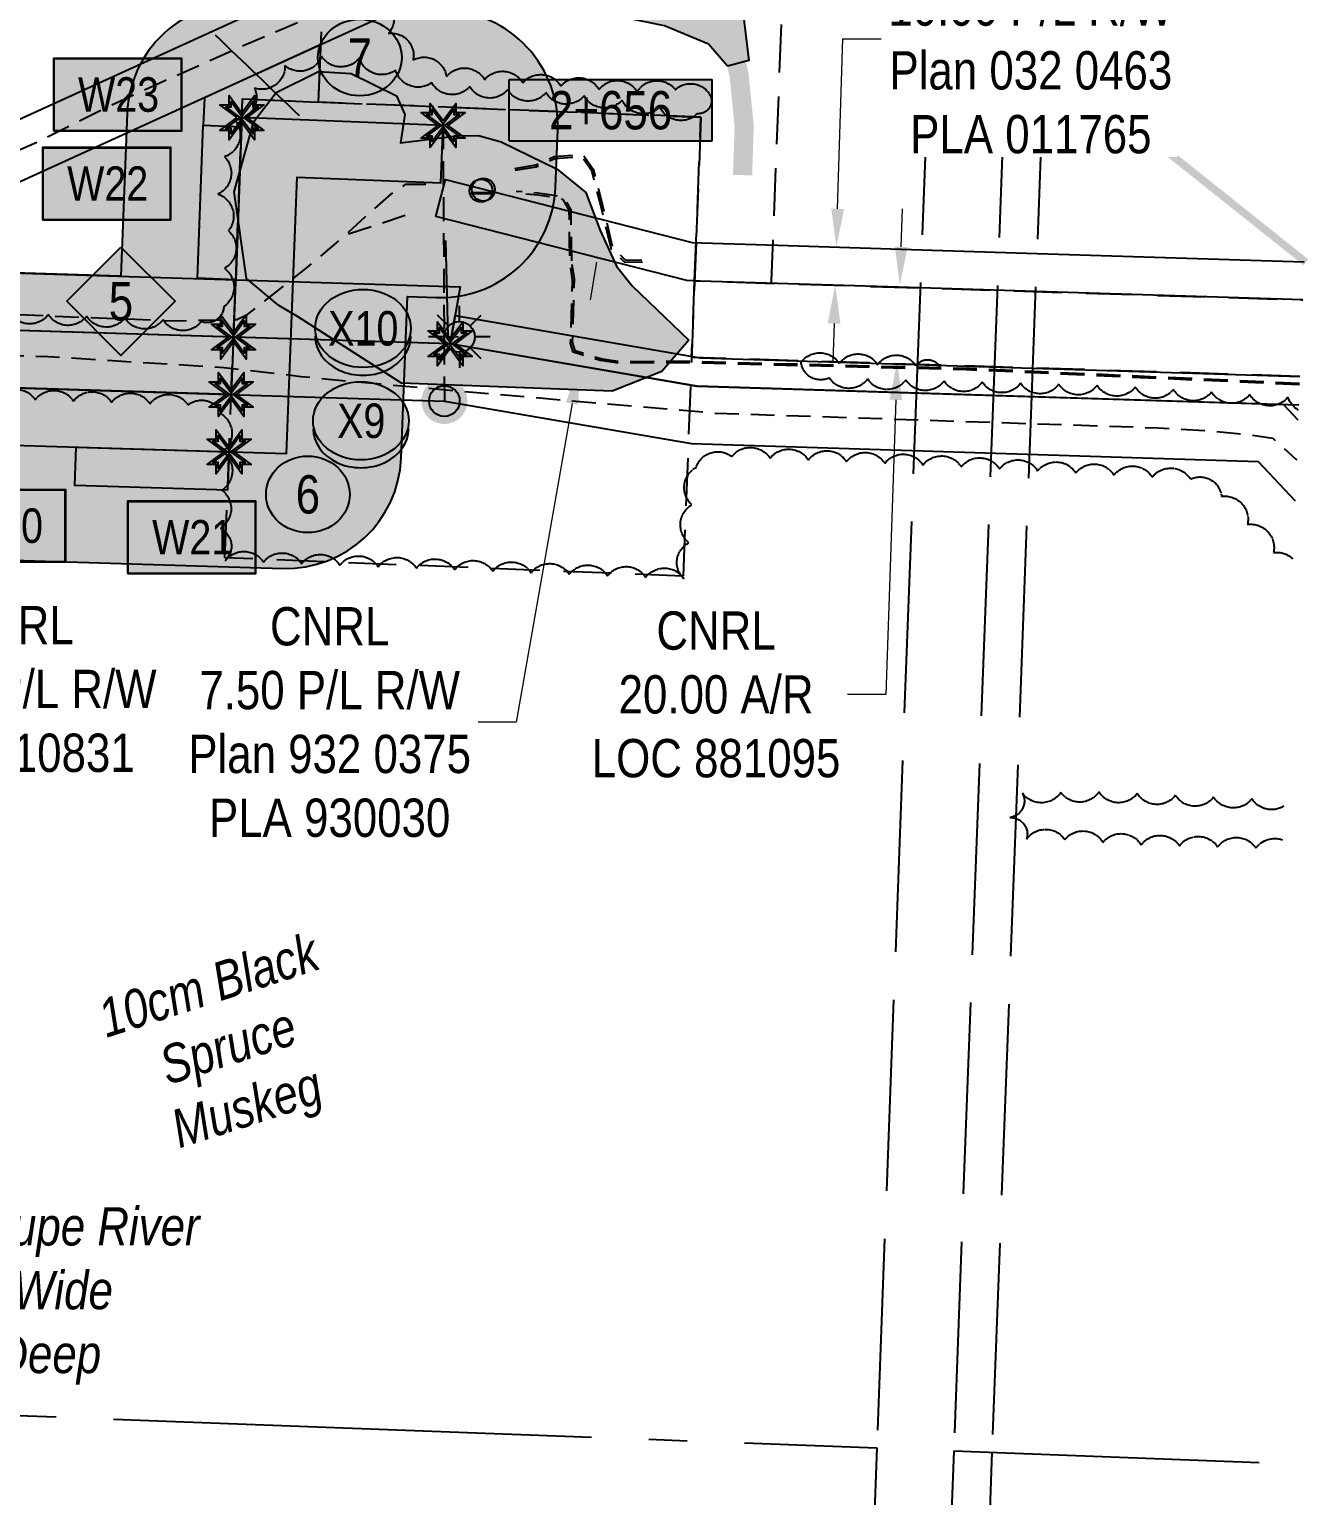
# Model space of a CAD drawing. Extents: x 334534 to 340950, y 6171582 to 6176056.
# Drawn here: x 336109.5 to 336444, y 6174280.1 to 6174663.1 of the extents above; entities that cross this region are included whole.
import ezdxf
from ezdxf.enums import TextEntityAlignment as Align

# ---------------------------------------------------------------- set-up
doc = ezdxf.new("R2010")
doc.units = 0
doc.header["$LTSCALE"] = 5
doc.header["$PDSIZE"] = 0.5
for name, pattern in [('0', [1, 1, 0]), ('DASHDOT2', [12.7, 6.35, -3.175, 0, -3.175]), ('foc-ACCESSROAD', [3.75, 2.5, -1.25]), ('foc-QUARTERLINE', [33, 25, -3, 2, -3]), ('foc-TIELINE', [1.875, 1.25, -0.625]), ('foc-UNSURVEYED', [12.5, 10, -2.5]), ('UG_PIPE', [1.875, 1.25, -0.625])]:
    doc.linetypes.add(name, pattern=pattern)
doc.layers.get('Defpoints').update_dxf_attribs({"color": 9})
for name, color, linetype in [('AS-PIPE-AG', 44, 'Continuous'), ('AS-PIPE-UG', 44, 'UG_PIPE'), ('AS-ROADS', 254, 'Continuous'), ('AS-SYMBOL', 7, 'Continuous'), ('AS-WILDLIFE', 131, 'DASHDOT2'), ('C-AR', 13, 'foc-ACCESSROAD'), ('C-RW', 13, 'Continuous'), ('C-WS', 13, 'foc-ACCESSROAD'), ('C-WS-S', 13, 'Continuous'), ('L-BD', 7, 'Continuous'), ('L-MON', 1, 'Continuous'), ('L-SECQ', 8, 'foc-QUARTERLINE'), ('L-TIE', 7, 'foc-TIELINE'), ('L-USEC', 7, 'foc-UNSURVEYED'), ('P-BORE', 7, 'Continuous'), ('P-BUFFER-H 30m', 51, 'Continuous'), ('P-CROSSINGS', 250, 'Continuous'), ('P-ELEVATION', 7, 'Continuous'), ('P-PROPOSED', 10, 'Continuous'), ('P-PROPOSED-H', 21, 'Continuous'), ('P-TEMP-BLOCKS', 250, 'Continuous'), ('P-TEMP-BLUE', 146, 'Continuous'), ('T-BUSH', 110, '0'), ('T-BUSH-T', 110, 'Continuous'), ('T-WATER-T', 170, 'Continuous')]:
    doc.layers.add(name, color=color, linetype=linetype)
for name, color, linetype, lineweight in [('C-AR-T', 13, 'Continuous', 9), ('C-RW-T', 13, 'Continuous', 9), ('C-WS-T', 13, 'Continuous', 9)]:
    doc.layers.add(name, color=color, linetype=linetype, lineweight=lineweight)
doc.layers.add('P-TEMP-BLUE-H', color=7, linetype='Continuous', true_color=0x99e6ff)
doc.styles.add('80', font='ARIALN.TTF', dxfattribs={"height": 10})
doc.styles.add('80CG', font='ARIALN.TTF', dxfattribs={"height": 10})
doc.styles.add('80L', font='ARIALN.TTF', dxfattribs={"height": 10})
doc.styles.add('Crossing', font='ARIALN.TTF', dxfattribs={"height": 10})
doc.styles.add('Legend', font='ARIALN.TTF')
doc.dimstyles.new('Compass 5 000', dxfattribs={"dimscale": 5, "dimtxt": 9, "dimasz": 2, "dimexe": 0.2, "dimexo": 0.0625, "dimgap": 0.5, "dimtad": 0, "dimtih": 1, "dimtoh": 1, "dimzin": 0, "dimdsep": 46, "dimtxsty": '80CG', "dimcen": 0.1, "dimse1": 1, "dimse2": 1, "dimclrd": 256, "dimclrt": 256, "dimaunit": 1, "dimadec": 4, "dimazin": 0, "dimtfac": 0.06, "dimtofl": 0, "dimtmove": 0, "dimatfit": 1, "dimfxl": 0.2, "dimtolj": 1, "dimtzin": 0, "dimlwd": -1, "dimarcsym": 0})

# ---------------------------------------------------------------- blocks, each defined once
blk = doc.blocks.new('GAS')
h = blk.add_hatch(color=255)
h.dxf.hatch_style = 1
edge = h.paths.add_edge_path()
edge.add_arc((0, 0), 0.9, 0, 360)
for p, q in [((0, 0.808), (0, 1.616)), ((-0.571, 0.571), (-1.142, 1.142)), ((0.571, 0.571), (1.142, 1.142)), ((-0.808, 0), (-1.616, 0)), ((1.616, 0), (0.808, 0)), ((-0.571, -0.571), (-1.142, -1.142)), ((1.142, -1.142), (0.571, -0.571)), ((0, -0.808), (0, -1.616))]:
    blk.add_line(p, q)
blk.add_circle((0, 0), 0.8)
blk = doc.blocks.new('*D62')
at = {"layer": 'C-AR-T', "transparency": 16777216}
for p, q in [((336337.28, 6174606.27), (336337.62, 6174616.27)), ((336335.9, 6174566.31), (336333.25, 6174489.32)), ((336333.25, 6174489.32), (336323.25, 6174489.32))]:
    blk.add_line(p, q, dxfattribs=at)
for points in [[(336335.61, 6174606.33), (336338.94, 6174606.22), (336336.93, 6174596.28)], [(336334.23, 6174566.36), (336337.56, 6174566.25), (336336.24, 6174576.3)]]:
    blk.add_solid(points, dxfattribs=at)
at = {"layer": 'Defpoints', "color": 0, "transparency": 16777216}
for p in [(336319.63, 6174596.88), (336318.94, 6174576.9), (336336.24, 6174576.3)]:
    blk.add_point(p, dxfattribs=at)
at = {"layer": 'C-AR-T', "transparency": 16777216, "insert": (336288.91, 6174489.32), "char_height": 10, "attachment_point": 5, "style": '80CG'}
blk.add_mtext('\\A1;CNRL\\P20.00 A/R\\PLOC 881095', dxfattribs=at)
blk = doc.blocks.new('*D77')
at = {"layer": 'C-RW-T', "transparency": 16777216}
for p, q in [((336256.06, 6174592.44), (336257.78, 6174602.29)), ((336251.31, 6174565.35), (336236.71, 6174482.1)), ((336236.71, 6174482.1), (336226.71, 6174482.1))]:
    blk.add_line(p, q, dxfattribs=at)
for points in [[(336254.41, 6174592.72), (336257.7, 6174592.15), (336254.33, 6174582.59)], [(336249.67, 6174565.64), (336252.95, 6174565.06), (336253.03, 6174575.2)]]:
    blk.add_solid(points, dxfattribs=at)
at = {"layer": 'Defpoints', "color": 0, "transparency": 16777216}
for p in [(336265.63, 6174580.61), (336253.03, 6174575.2), (336264.33, 6174573.22)]:
    blk.add_point(p, dxfattribs=at)
at = {"layer": 'C-RW-T', "transparency": 16777216, "insert": (336187.94, 6174482.1), "char_height": 10, "attachment_point": 5, "style": '80CG'}
blk.add_mtext('\\A1;CNRL\\P7.50 P/L R/W\\PPlan 932 0375\\PPLA 930030', dxfattribs=at)
blk = doc.blocks.new('*D86')
at = {"layer": 'C-RW-T', "transparency": 16777216}
for p, q in [((335997.6, 6174571.27), (335991.71, 6174579.35)), ((336018.28, 6174542.94), (336056.38, 6174490.73)), ((336056.38, 6174490.73), (336066.38, 6174490.73))]:
    blk.add_line(p, q, dxfattribs=at)
for points in [[(335998.95, 6174572.26), (335996.26, 6174570.29), (336003.5, 6174563.2)], [(336019.63, 6174543.92), (336016.93, 6174541.96), (336012.38, 6174551.02)]]:
    blk.add_solid(points, dxfattribs=at)
at = {"layer": 'Defpoints', "color": 0, "transparency": 16777216}
for p in [(336012.38, 6174551.02), (335965.45, 6174535.43), (335974.34, 6174523.25)]:
    blk.add_point(p, dxfattribs=at)
at = {"layer": 'C-RW-T', "transparency": 16777216, "insert": (336105.47, 6174490.73), "char_height": 10, "attachment_point": 5, "style": '80CG'}
blk.add_mtext('\\A1;CNRL\\P15.00 P/L R/W\\PPLA 210831', dxfattribs=at)
blk = doc.blocks.new('fdia')
at = {"color": 255, "const_width": 1}
blk.add_lwpolyline([(-0.5, 0, 1), (0.5, 0, 1)], format="xyb", close=True, dxfattribs=at)
blk = doc.blocks.new('Fdiaa')
blk.add_blockref('fdia', (0, 0))
blk = doc.blocks.new('fdib')
at = {"color": 1, "const_width": 1.6}
blk.add_lwpolyline([(-0.4, 0, 1), (0.4, 0, 1)], format="xyb", close=True, dxfattribs=at)
at = {"color": 1}
blk.add_circle((0, 0), 0.8, dxfattribs=at)
blk = doc.blocks.new('Fdibb')
blk.add_blockref('fdib', (0, 0))
blk = doc.blocks.new('fdicc')
for name in ['Fdibb', 'Fdiaa']:
    blk.add_blockref(name, (0, 0))
blk = doc.blocks.new('FDI')
blk.add_blockref('fdicc', (0, 0))
blk = doc.blocks.new('*D95')
at = {"layer": 'C-RW-T', "transparency": 16777216}
for p, q in [((336320.68, 6174616.24), (336322.07, 6174660.67)), ((336322.07, 6174660.67), (336332.07, 6174660.67)), ((336319.74, 6174586.25), (336319.42, 6174576.26))]:
    blk.add_line(p, q, dxfattribs=at)
for points in [[(336319.01, 6174616.29), (336322.34, 6174616.18), (336320.36, 6174606.24)], [(336318.07, 6174586.31), (336321.4, 6174586.2), (336320.05, 6174596.25)]]:
    blk.add_solid(points, dxfattribs=at)
at = {"layer": 'Defpoints', "color": 0, "transparency": 16777216}
for p in [(336320.36, 6174606.24), (336324.98, 6174606.1), (336324.66, 6174596.1)]:
    blk.add_point(p, dxfattribs=at)
at = {"layer": 'C-RW-T', "transparency": 16777216, "insert": (336371.16, 6174660.67), "char_height": 10, "attachment_point": 5, "style": '80CG', "bg_fill": 3, "box_fill_scale": 1.1, "bg_fill_color": 256, "bg_fill_true_color": 13158600, "bg_fill_transparency": 0}
blk.add_mtext('\\A1;CNRL\\P10.00 P/L R/W\\PPlan 032 0463\\PPLA 011765', dxfattribs=at)
blk = doc.blocks.new('TEMP')
h = blk.add_hatch(color=255)
h.dxf.hatch_style = 1
h.paths.add_polyline_path([(-1.152, -0.666), (-0.666, -0.666), (-0.666, -1.152), (0, -0.251), (0.666, -1.152), (0.666, -0.666), (1.152, -0.666), (0.251, 0), (1.152, 0.666), (0.666, 0.666), (0.666, 1.152), (0, 0.251), (-0.666, 1.152), (-0.666, 0.666), (-1.152, 0.666), (-0.251, 0)])
h.paths.add_polyline_path([(0.566, 0.849), (0.566, 0.566), (0.849, 0.566), (0.083, 0), (0.849, -0.566), (0.566, -0.566), (0.566, -0.849), (0, -0.083), (-0.566, -0.849), (-0.566, -0.566), (-0.849, -0.566), (-0.083, 0), (-0.849, 0.566), (-0.566, 0.566), (-0.566, 0.849), (0, 0.083)], flags=16)
h = blk.add_hatch(color=1)
h.dxf.hatch_style = 1
h.paths.add_polyline_path([(-0.069, -0.01), (-0.083, 0), (-0.849, -0.566), (-0.566, -0.566), (-0.566, -0.849), (0.069, 0.01), (0.083, 0), (0.849, 0.566), (0.566, 0.566), (0.566, 0.849)])
at = {"color": 1}
for p, q in [((-0.083, 0), (0.083, 0)), ((0, 0.083), (0, -0.083))]:
    blk.add_line(p, q, dxfattribs=at)
at = {"color": 255, "flags": 128}
blk.add_lwpolyline([(-0.251, 0), (-1.152, 0.666), (-0.666, 0.666), (-0.666, 1.152), (0, 0.251), (0.666, 1.152), (0.666, 0.666), (1.152, 0.666), (0.251, 0), (1.152, -0.666), (0.666, -0.666), (0.666, -1.152), (0, -0.251), (-0.666, -1.152), (-0.666, -0.666), (-1.152, -0.666)], close=True, dxfattribs=at)
at = {"color": 1, "flags": 128}
blk.add_lwpolyline([(-0.083, 0), (-0.849, 0.566), (-0.566, 0.566), (-0.566, 0.849), (0, 0.083), (0.566, 0.849), (0.566, 0.566), (0.849, 0.566), (0.083, 0), (0.849, -0.566), (0.566, -0.566), (0.566, -0.849), (0, -0.083), (-0.566, -0.849), (-0.566, -0.566), (-0.849, -0.566)], close=True, dxfattribs=at)
blk = doc.blocks.new('RISER')
h = blk.add_hatch(color=255)
h.dxf.hatch_style = 1
edge = h.paths.add_edge_path()
edge.add_arc((0, 0), 0.7, 0, 360)
blk.add_hatch(color=48).paths.add_polyline_path([(0.581, -0.15), (-0.581, -0.15, 0.774597)])
at = {"color": 48}
blk.add_line((-0.581, -0.15), (0.581, -0.15), dxfattribs=at)
blk.add_circle((0, 0), 0.6, dxfattribs=at)
blk = doc.blocks.new('Temp_Area5')
at = {"true_color": 0x99e6ff}
h = blk.add_hatch(color=141, dxfattribs=at)
h.dxf.hatch_style = 1
h.paths.add_polyline_path([(-16.83, -9.44), (16.33, -9.44), (16.33, 9.05), (-16.83, 9.05)])
at = {"color": 250}
for points in [[(-17.03, -9.64), (16.53, -9.64), (16.53, 9.25), (-17.03, 9.25)], [(-16.93, -9.54), (16.43, -9.54), (16.43, 9.15), (-16.93, 9.15)]]:
    blk.add_lwpolyline(points, close=True, dxfattribs=at)
at = {"color": 250, "style": '80L'}
blk.add_attdef('TEMPORARY', text='', height=9, dxfattribs=at).set_placement((0, -0.15), align=Align.MIDDLE_CENTER)
blk = doc.blocks.new('xing2')
h = blk.add_hatch(color=50)
h.dxf.hatch_style = 1
edge = h.paths.add_edge_path()
edge.add_ellipse((0, 0), major_axis=(-12.5, 0), ratio=0.816297, start_angle=0, end_angle=360)
h = blk.add_hatch(color=250)
h.dxf.hatch_style = 1
edge = h.paths.add_edge_path()
edge.add_ellipse((0, -2.05), major_axis=(-12.5, 0), ratio=0.816297, start_angle=0, end_angle=180)
edge.add_line((12.5, -2.05), (12.5, 0))
edge.add_ellipse((0, 0), major_axis=(-12.5, 0), ratio=0.816297, start_angle=0, end_angle=180, ccw=False)
edge.add_line((-12.5, 0), (-12.5, -2.05))
at = {"color": 250}
blk.add_ellipse((0, 0), major_axis=(-12.5, 0), ratio=0.816297, dxfattribs=at)
blk.add_ellipse((0, -2.05), major_axis=(-12.5, 0), ratio=0.816297, start_param=0, end_param=3.141593, dxfattribs=at)
at = {"color": 250, "style": 'Crossing'}
blk.add_attdef('CROSSING', text='', height=9, dxfattribs=at).set_placement((0.09, 0.02), align=Align.MIDDLE_CENTER)
at = {"color": 250, "style": 'Crossing', "flags": 1}
for tag, p in [('OWNER', (0.09, -12.49)), ('DESCRIPTION', (0.09, -25.77)), ('LOCATION', (0.09, -39.3)), ('DWG_REF', (0.09, -52.84))]:
    blk.add_attdef(tag, text='', height=9, dxfattribs=at).set_placement(p, align=Align.MIDDLE_CENTER)
blk = doc.blocks.new('30M BUFFER DISP')
h = blk.add_hatch(color=70)
h.dxf.hatch_style = 1
h.paths.add_polyline_path([(0, 14.14), (14.14, 0), (0, -14.14), (-14.14, 0)])
blk.add_lwpolyline([(0, 14.14), (14.14, 0), (0, -14.14), (-14.14, 0)], close=True)
at = {"color": 235, "style": '80L'}
blk.add_attdef('DISURBANCE', text='', height=10, dxfattribs=at).set_placement((0, 0), align=Align.MIDDLE_CENTER)
blk = doc.blocks.new('*U138')
h = blk.add_hatch(color=111)
h.dxf.hatch_style = 1
h.paths.add_polyline_path([(-26.5, 8), (26.5, 8), (26.5, -8), (-26.5, -8)])
for p, q in [((-26.5, -8), (-26.5, 8)), ((-26.5, 8), (26.5, 8)), ((26.5, -8), (26.5, 8)), ((-26.5, -8), (26.5, -8))]:
    blk.add_line(p, q)
at = {"layer": 'P-ELEVATION', "color": 7, "flags": 128}
blk.add_lwpolyline([(0, 0, 10, 0, 0), (-44.08, -11.47, 0, 0, 0)], format="xyseb", dxfattribs=at)
at = {"layer": 'P-ELEVATION', "style": 'Legend'}
blk.add_attdef('STATION', text='', height=10, dxfattribs=at).set_placement((0, 0), align=Align.MIDDLE_CENTER)
blk = doc.blocks.new('*U145')
at = {"layer": 'P-ELEVATION'}
h = blk.add_hatch(color=111, dxfattribs=at)
h.dxf.hatch_style = 1
edge = h.paths.add_edge_path()
edge.add_ellipse((0, 0), major_axis=(-10.94, 0), ratio=0.913794, start_angle=0, end_angle=360)
at = {"layer": 'P-ELEVATION', "color": 7, "flags": 128}
blk.add_lwpolyline([(0, 0, 5, 0, 0), (-14.12, 20.7, 0, 0, 0)], format="xyseb", dxfattribs=at)
at = {"layer": 'P-ELEVATION', "color": 7}
blk.add_ellipse((0, 0), major_axis=(-10.94, 0), ratio=0.913794, dxfattribs=at)
at = {"layer": 'P-ELEVATION', "style": '80'}
blk.add_attdef('BEND', text='', height=10, dxfattribs=at).set_placement((0, 0), align=Align.MIDDLE_CENTER)
blk = doc.blocks.new('*U146')
at = {"layer": 'P-ELEVATION'}
h = blk.add_hatch(color=111, dxfattribs=at)
h.dxf.hatch_style = 1
edge = h.paths.add_edge_path()
edge.add_ellipse((0, 0), major_axis=(-10.94, 0), ratio=0.913794, start_angle=0, end_angle=360)
at = {"layer": 'P-ELEVATION', "color": 7, "flags": 128}
blk.add_lwpolyline([(0, 0, 5, 0, 0), (-22.73, -23.07, 0, 0, 0)], format="xyseb", dxfattribs=at)
at = {"layer": 'P-ELEVATION', "color": 7}
blk.add_ellipse((0, 0), major_axis=(-10.94, 0), ratio=0.913794, dxfattribs=at)
at = {"layer": 'P-ELEVATION', "style": '80'}
blk.add_attdef('BEND', text='', height=10, dxfattribs=at).set_placement((0, 0), align=Align.MIDDLE_CENTER)

msp = doc.modelspace()

# ---------------------------------------------------------------- hatches: boundary and pattern name
at = {"layer": 'AS-ROADS'}
h = msp.add_hatch(color=256, dxfattribs=at)
h.dxf.hatch_style = 1
h.paths.add_polyline_path([(336291.896, 6174653.517), (336286.903, 6174659.23), (336275.444, 6174664.04), (336257.483, 6174667.653), (336243.91, 6174669.995), (336237.475, 6174675.819), (336235.363, 6174681.661), (336235.23, 6174685.227), (336236.53, 6174693.495), (336241.549, 6174699.998), (336248.067, 6174702.751), (336267.49, 6174704.2), (336281.617, 6174697.954), (336289.149, 6174688.116), (336295.411, 6174672.252), (336297.46, 6174654.99)])
h = msp.add_hatch(color=256, dxfattribs=at)
h.dxf.hatch_style = 1
h.paths.add_polyline_path([(336281.778, 6174581.9), (336274.761, 6174573.699), (336261.739, 6174568.598), (336206.708, 6174570.722), (336179.548, 6174588.065), (336174.696, 6174590.957), (336166.243, 6174598.02), (336162.997, 6174620.65), (336168.133, 6174639.001), (336173.959, 6174646.657), (336185.011, 6174652.096), (336193.518, 6174651.556), (336205.425, 6174645.742), (336207.546, 6174640.891), (336206.492, 6174633.48), (336221.295, 6174635.283), (336226.818, 6174635.377), (336232.715, 6174633.716), (336247.366, 6174626.564), (336254.881, 6174620.526), (336258.58, 6174610.548), (336262.861, 6174601.269), (336267.012, 6174596.111)])
at = {"layer": 'P-BUFFER-H 30m'}
h = msp.add_hatch(color=256, dxfattribs=at)
h.dxf.hatch_style = 1
edge = h.paths.add_edge_path()
edge.add_line((335503.76, 6172685.668), (335398.932, 6173229.6))
edge.add_line((335398.932, 6173229.6), (335382.863, 6173425.873))
edge.add_line((335382.863, 6173425.873), (335379.758, 6173523.983))
edge.add_line((335379.758, 6173523.983), (335389.794, 6173776.371))
edge.add_line((335389.794, 6173776.371), (335590.619, 6174187.503))
edge.add_line((335590.619, 6174187.503), (336054.493, 6174526.052))
edge.add_line((336054.493, 6174526.052), (336175.712, 6174522.304))
edge.add_arc((336176.639, 6174552.284), 29.994, 268.22908, 357.79457)
edge.add_line((336206.611, 6174551.129), (336208.237, 6174593.363))
edge.add_line((336208.237, 6174593.363), (336215.834, 6174593.07))
edge.add_arc((336216.988, 6174623.043), 29.994, 267.79457, 357.79457)
edge.add_line((336246.96, 6174621.888), (336247.537, 6174636.874))
edge.add_arc((336217.565, 6174638.029), 29.994, 357.79457, 447.79457)
edge.add_line((336218.719, 6174668.001), (336166.165, 6174670.025))
edge.add_arc((336165.011, 6174640.053), 29.994, 87.79457, 177.79457)
edge.add_line((336135.038, 6174641.207), (336133.399, 6174598.634))
edge.add_line((336133.399, 6174598.634), (336041.372, 6174601.479))
edge.add_arc((336040.445, 6174571.499), 29.994, 88.22908, 126.12304)
edge.add_line((336022.763, 6174595.727), (335537.405, 6174241.499))
edge.add_arc((335555.087, 6174217.271), 29.994, 126.12304, 153.96595)
edge.add_line((335528.136, 6174230.435), (335318.263, 6173800.78))
edge.add_arc((335345.214, 6173787.615), 29.994, 153.96595, 177.72289)
edge.add_line((335315.243, 6173788.807), (335304.768, 6173525.358))
edge.add_arc((335334.738, 6173524.166), 29.994, 177.72289, 181.81276)
edge.add_line((335304.759, 6173523.217), (335307.95, 6173422.375))
edge.add_arc((335337.93, 6173423.324), 29.994, 181.81276, 184.68046)
edge.add_line((335308.035, 6173420.877), (335324.396, 6173221.041))
edge.add_arc((335354.291, 6173223.489), 29.994, 184.68046, 190.90837)
edge.add_line((335324.838, 6173217.813), (335421.614, 6172715.657))
edge.add_line((335421.614, 6172715.657), (335296.6, 6172691.564))
edge.add_arc((335302.276, 6172662.111), 29.994, 100.90837, 177.74169)
edge.add_line((335272.305, 6172663.293), (335269.286, 6172586.739))
edge.add_arc((335299.257, 6172585.557), 29.994, 177.74169, 268.29599)
edge.add_line((335298.365, 6172555.576), (335313.356, 6172555.13))
edge.add_arc((335314.248, 6172585.111), 29.994, 268.29599, 357.74274)
edge.add_line((335344.219, 6172583.93), (335345.826, 6172624.685))
edge.add_line((335345.826, 6172624.685), (335479.983, 6172650.54))
edge.add_arc((335474.307, 6172679.992), 29.994, 280.90837, 370.90837)
at = {"layer": 'P-PROPOSED-H'}
h = msp.add_hatch(color=256, dxfattribs=at)
h.dxf.hatch_style = 1
h.paths.add_polyline_path([(335474.307, 6172679.992), (335369.171, 6173225.526), (335352.908, 6173424.174), (335349.745, 6173524.105), (335360.074, 6173783.867), (335566.931, 6174207.348), (336045.128, 6174556.35), (336176.639, 6174552.284), (336179.42, 6174624.489), (336216.988, 6174623.043), (336217.565, 6174638.029), (336165.011, 6174640.053), (336162.225, 6174567.734), (336040.445, 6174571.499), (335555.087, 6174217.271), (335345.214, 6173787.615), (335334.738, 6173524.166), (335337.93, 6173423.324), (335354.291, 6173223.489), (335456.743, 6172691.88), (335302.276, 6172662.111), (335299.257, 6172585.557), (335314.248, 6172585.111), (335316.791, 6172649.636)])
at = {"layer": 'P-TEMP-BLUE-H'}
h = msp.add_hatch(color=256, dxfattribs=at)
h.dxf.hatch_style = 1
h.paths.add_polyline_path([(336164.919, 6174637.669), (336165.199, 6174644.942), (336185.055, 6174644.075), (336185.644, 6174659.136), (336155.205, 6174645.257), (336154.928, 6174638.054)])
h = msp.add_hatch(color=256, dxfattribs=at)
h.dxf.hatch_style = 1
h.paths.add_polyline_path([(336164.919, 6174637.669), (336163.38, 6174597.707), (336153.389, 6174598.091), (336154.928, 6174638.054)])
h = msp.add_hatch(color=256, dxfattribs=at)
h.dxf.hatch_style = 1
h.paths.add_polyline_path([(336161.264, 6174542.756), (336121.366, 6174543.99), (336121.675, 6174553.983), (336161.648, 6174552.747)])

# ---------------------------------------------------------------- linework, layer by layer
at = {"layer": 'AS-PIPE-AG', "flags": 128}
msp.add_lwpolyline([(336221.618, 6174582.736), (336218.925, 6174582.774), (336218.292, 6174607.921)], dxfattribs=at)
at = {"layer": 'AS-PIPE-UG', "flags": 128}
for points in [[(336026.08, 6174609.47), (336044.052, 6174609.048), (336054.668, 6174608.737), (336061.195, 6174610.632), (336069.478, 6174614.62), (336091, 6174624.452), (336112.942, 6174634.383), (336129.92, 6174642.887), (336144.715, 6174649.671), (336163.769, 6174658.186), (336180.455, 6174665.282), (336197.566, 6174672.229), (336218.61, 6174681.957), (336221.702, 6174683.285), (336226.712, 6174684.111), (336233.211, 6174683.916), (336241.874, 6174683.173)], [(336236.298, 6174626.806), (336241.771, 6174627.72), (336246.636, 6174629.862), (336254.083, 6174630.425), (336256.776, 6174626.565), (336258.961, 6174618.265), (336261.922, 6174605.972), (336265.128, 6174602.911), (336272.591, 6174602.763)], [(336236.38, 6174626.313), (336241.915, 6174627.237), (336246.759, 6174629.37), (336253.836, 6174629.905), (336256.315, 6174626.352), (336258.476, 6174618.143), (336261.47, 6174605.712), (336264.924, 6174602.415), (336272.581, 6174602.263)], [(336213.072, 6174622.622), (336207.677, 6174622.544), (336203.986, 6174620.138), (336198.627, 6174615.409), (336191.993, 6174609.332)], [(336441.359, 6174570.237), (336354.387, 6174574.154), (336278.728, 6174576.039), (336263.502, 6174575.887), (336258.608, 6174576.584), (336251.581, 6174578.754), (336250.896, 6174581.071), (336251.421, 6174597.621), (336250.681, 6174602.638), (336250.613, 6174608.215), (336250.553, 6174615.86), (336248.935, 6174618.672), (336246.476, 6174619.232), (336242.311, 6174619.784), (336236.613, 6174620.269)], [(336251.181, 6174602.644), (336251.113, 6174608.22), (336251.052, 6174615.995), (336249.259, 6174619.111), (336246.565, 6174619.725), (336242.365, 6174620.281), (336236.655, 6174620.767)], [(336207.68, 6174614.446), (336191.993, 6174609.332), (336182.005, 6174600.877), (336174.058, 6174594.635), (336166.002, 6174588.355), (336163.719, 6174587.261), (336154.479, 6174587.025), (336146.157, 6174586.923), (336056.237, 6174590.563), (335987.094, 6174593.824)], [(336441.373, 6174570.604), (336354.887, 6174574.5), (336279.228, 6174576.385), (336264.002, 6174576.233), (336259.108, 6174576.93), (336252.081, 6174579.1), (336251.396, 6174581.417), (336251.921, 6174597.967), (336251.181, 6174602.644)], [(335276.162, 6172577.61), (335286.81, 6172577.977), (335301.375, 6172578.659), (335308.816, 6172578.964), (335314.305, 6172576.421), (335321.378, 6172572.861), (335326.713, 6172570.08), (335336.705, 6172564.288), (335342.749, 6172563.62), (335351.769, 6172563.593), (335374.014, 6172563.209), (335401.743, 6172562.742), (335420.659, 6172562.318), (335429.356, 6172562.372), (335435.43, 6172562.362), (335443.817, 6172562.661), (335457.529, 6172564.893), (335457.499, 6172564.884), (335468.432, 6172564.898), (335470.989, 6172565.043), (335472.083, 6172565.594), (335473.497, 6172566.751), (335474.012, 6172568.554), (335473.585, 6172571.179), (335472.383, 6172576.29), (335461.914, 6172626.904), (335448.029, 6172700.551), (335434.782, 6172768.103), (335415.833, 6172867.481), (335411.886, 6172888.654), (335410.27, 6172897.156), (335405.33, 6172920.233), (335374.019, 6173083.45), (335368.768, 6173110.756), (335357.746, 6173171.667), (335349.117, 6173215.63), (335347.705, 6173225.33), (335345.717, 6173245.441), (335343.155, 6173272.248), (335337.689, 6173336.919), (335330.511, 6173427.036), (335327.849, 6173466.546), (335326.92, 6173476.933), (335326.14, 6173488.15), (335325.694, 6173503.338), (335327.334, 6173528.102), (335330.798, 6173603.033), (335335.907, 6173720.961), (335337.19, 6173753.459), (335337.555, 6173765.077), (335337.787, 6173772.405), (335337.974, 6173782.351), (335339.405, 6173790.682), (335343.156, 6173798.352), (335348.674, 6173810.526), (335379.734, 6173875.415), (335408.805, 6173933.612), (335444.587, 6174005.088), (335480.026, 6174079.128), (335530.36, 6174182.054), (335548.95, 6174217.508), (335569.013, 6174238.596), (335589.004, 6174253.76), (335609.145, 6174269.346), (335651.864, 6174299.187), (335675.303, 6174315.015), (335688.32, 6174324.168), (335701.381, 6174333.844), (335739.552, 6174361.811), (335790.987, 6174399.501), (335889.729, 6174470.709), (335936.618, 6174504.968), (336000.128, 6174552), (336026.311, 6174571.389), (336038.667, 6174579.714), (336042.139, 6174579.88), (336049.149, 6174579.537), (336114.375, 6174577.641), (336160.323, 6174574.799), (336180.427, 6174572.47), (336193.114, 6174571.224), (336206.927, 6174569.992), (336223.012, 6174568.526), (336288.653, 6174562.883), (336363.774, 6174560.374), (336404.367, 6174559.025), (336417.072, 6174558.325), (336426.74, 6174557.399), (336434.391, 6174556.306), (336440.425, 6174550.824), (336440.624, 6174550.633)]]:
    msp.add_lwpolyline(points, dxfattribs=at)
at = {"layer": 'AS-ROADS', "flags": 128}
for points in [[(336291.896, 6174653.517), (336286.903, 6174659.23), (336275.444, 6174664.04), (336257.483, 6174667.653), (336243.91, 6174669.995), (336237.475, 6174675.819), (336235.363, 6174681.661), (336235.23, 6174685.227), (336236.53, 6174693.495), (336241.549, 6174699.998), (336248.067, 6174702.751), (336267.49, 6174704.2), (336281.617, 6174697.954), (336289.149, 6174688.116), (336295.411, 6174672.252), (336297.46, 6174654.99)], [(336281.778, 6174581.9), (336274.761, 6174573.699), (336261.739, 6174568.598), (336206.708, 6174570.722), (336179.548, 6174588.065), (336174.696, 6174590.957), (336166.243, 6174598.02), (336162.997, 6174620.65), (336168.133, 6174639.001), (336173.959, 6174646.657), (336185.011, 6174652.096), (336193.518, 6174651.556), (336205.425, 6174645.742), (336207.546, 6174640.891), (336206.492, 6174633.48), (336221.295, 6174635.283), (336226.818, 6174635.377), (336232.715, 6174633.716), (336247.366, 6174626.564), (336254.881, 6174620.526), (336258.58, 6174610.548), (336262.861, 6174601.269), (336267.012, 6174596.111)]]:
    msp.add_lwpolyline(points, close=True, dxfattribs=at)
at = {"layer": 'AS-ROADS', "const_width": 4.999, "flags": 128}
msp.add_lwpolyline([(336293.925, 6174655.244), (336294.888, 6174651.453), (336296.259, 6174637.927), (336295.838, 6174625.035)], dxfattribs=at)
at = {"layer": 'AS-WILDLIFE', "const_width": 2, "flags": 128}
msp.add_lwpolyline([(335476.923, 6175230.144), (335484.744, 6175226.927), (335526.898, 6175208.754), (335568.74, 6175189.875), (335610.259, 6175170.295), (335651.443, 6175150.019), (335692.28, 6175129.053), (335732.759, 6175107.404), (335772.868, 6175085.077), (335802.313, 6175076.5), (335878.699, 6175021.794), (336253.313, 6174753.5), (336443.02, 6174602.279)], dxfattribs=at)
at = {"layer": 'C-AR', "flags": 128}
msp.add_lwpolyline([(336441.443, 6174572.455), (336282.517, 6174577.424), (336283.299, 6174597.406), (336442.192, 6174592.437)], dxfattribs=at)
at = {"layer": 'C-RW'}
for points in [[(335303.04, 6173481.899), (335315.494, 6173795.111), (335584.411, 6174345.638), (335578.719, 6174362.318), (335578.466, 6174363.059), (335570.683, 6174385.872), (335632.358, 6174512.134), (335810.215, 6174584.1), (335981.992, 6174618.329), (336055.033, 6174616.062), (336244.779, 6174702.584), (336251.001, 6174688.938), (336058.069, 6174600.963), (335983.241, 6174603.286), (335813.123, 6174569.388), (335643.487, 6174500.748), (335586.877, 6174384.856), (335594.92, 6174361.279), (335600.603, 6174344.618), (335330.354, 6173791.363), (335318.061, 6173482.214)], [(336442.191, 6174592.415), (336372.483, 6174594.603), (336342.337, 6174595.549), (336284.721, 6174597.357), (336281.248, 6174597.466), (336215.693, 6174614.227), (336218.169, 6174623.908), (336282.671, 6174607.425), (336285.106, 6174607.348), (336305.086, 6174606.72), (336342.706, 6174605.539), (336372.852, 6174604.593), (336442.566, 6174602.404)]]:
    msp.add_lwpolyline(points, dxfattribs=at)
at = {"layer": 'C-RW', "flags": 128}
for points in [[(335296.03, 6173481.752), (335309.348, 6173816.698), (335643.487, 6174500.748), (335813.122, 6174569.387), (335984.614, 6174603.292), (336222.011, 6174595.875), (336219.446, 6174580.986), (335985.637, 6174588.207), (335816.031, 6174554.675), (335654.616, 6174489.362), (335315.494, 6173795.111), (335303.04, 6173481.899)], [(336441.014, 6174561.036), (336437.276, 6174565.017), (336283.989, 6174569.841), (336219.421, 6174580.97), (336035.763, 6174586.648), (335543.243, 6174227.193), (335330.354, 6173791.363), (335318.061, 6173482.214), (335339.41, 6173221.452), (335463.891, 6172575.538), (335424.067, 6172567.863), (335343.682, 6172570.255), (335343.061, 6172555.27), (335425.278, 6172552.823), (335481.456, 6172563.65), (335354.291, 6173223.489), (335333.083, 6173482.529), (335345.214, 6173787.615), (335555.087, 6174217.271), (336040.445, 6174571.499), (336217.909, 6174566.012), (336282.473, 6174554.884), (336430.597, 6174550.222), (336440.224, 6174539.971)], [(336441.014, 6174561.036), (336437.276, 6174565.017), (336283.989, 6174569.841), (336219.421, 6174580.97), (336035.763, 6174586.648), (335543.243, 6174227.193), (335330.354, 6173791.363), (335318.061, 6173482.214), (335339.41, 6173221.452), (335463.891, 6172575.538), (335424.067, 6172567.863), (335343.68, 6172570.216), (335343.06, 6172555.234), (335425.281, 6172552.824), (335481.456, 6172563.65), (335354.291, 6173223.489), (335333.083, 6173482.529), (335345.214, 6173787.615), (335555.087, 6174217.271), (336040.445, 6174571.499), (336217.909, 6174566.012), (336282.473, 6174554.884), (336430.597, 6174550.222), (336440.224, 6174539.971)], [(336441.16, 6174564.93), (336283.991, 6174569.866), (336219.446, 6174580.986), (336220.719, 6174588.376), (336284.749, 6174577.344), (336441.441, 6174572.423)]]:
    msp.add_lwpolyline(points, dxfattribs=at)
at = {"layer": 'C-WS'}
for points in [[(336303.278, 6174596.764), (336283.292, 6174597.403), (336284.961, 6174640.166), (336185.055, 6174644.075), (336185.287, 6174649.994), (336185.943, 6174666.773), (336188.964, 6174743.98), (336308.851, 6174739.289), (336303.299, 6174597.403)], [(336283.683, 6174607.327), (336280.294, 6174520.279), (336160.582, 6174525.053), (336165.199, 6174644.942), (336284.961, 6174640.166)]]:
    msp.add_lwpolyline(points, close=True, dxfattribs=at)
at = {"layer": 'L-SECQ'}
for p, q in [((335966.563, 6174306.317), (336330.894, 6174292.537)), ((336350.993, 6174291.776), (336430.805, 6174288.758))]:
    msp.add_line(p, q, dxfattribs=at)
at = {"layer": 'L-TIE', "flags": 128}
msp.add_lwpolyline([(336217.565, 6174638.029), (336217.909, 6174566.012)], dxfattribs=at)
at = {"layer": 'L-USEC'}
for p, q in [((336361.046, 6175096.629), (336330.894, 6174292.537)), ((336381.145, 6175095.868), (336350.993, 6174291.783)), ((336391.136, 6175095.5), (336360.984, 6174291.408)), ((336330.894, 6174292.537), (336300.743, 6173488.445)), ((336350.993, 6174291.776), (336320.842, 6173487.685)), ((336360.984, 6174291.408), (336330.833, 6173487.317))]:
    msp.add_line(p, q, dxfattribs=at)
at = {"layer": 'P-BUFFER-H 30m', "flags": 128}
msp.add_lwpolyline([(335379.758, 6173523.983), (335389.794, 6173776.371), (335590.619, 6174187.503), (336054.493, 6174526.052), (336175.712, 6174522.304, 0.4119941), (336206.611, 6174551.129), (336208.237, 6174593.363), (336215.834, 6174593.07, 0.4142136), (336246.96, 6174621.888), (336247.537, 6174636.874, 0.4142136), (336218.719, 6174668.001), (336166.165, 6174670.025, 0.4142136), (336135.038, 6174641.207), (336133.399, 6174598.634), (336041.372, 6174601.479, 0.166867), (336022.763, 6174595.727), (335537.405, 6174241.499, 0.1220888), (335528.136, 6174230.435), (335318.263, 6173800.78, 0.1040321), (335315.243, 6173788.807), (335304.768, 6173525.358, 0.0178473)], format="xyb", dxfattribs=at)
at = {"layer": 'P-PROPOSED', "flags": 128}
msp.add_lwpolyline([(335474.307, 6172679.992), (335369.171, 6173225.526), (335352.908, 6173424.174), (335349.745, 6173524.105), (335360.074, 6173783.867), (335566.931, 6174207.348), (336045.128, 6174556.35), (336176.639, 6174552.284), (336179.42, 6174624.489), (336216.988, 6174623.043), (336217.565, 6174638.029), (336165.011, 6174640.053), (336162.225, 6174567.734), (336040.445, 6174571.499), (335555.087, 6174217.271), (335345.214, 6173787.615), (335334.738, 6173524.166), (335337.93, 6173423.324), (335354.291, 6173223.489), (335456.743, 6172691.88), (335302.276, 6172662.111), (335299.257, 6172585.557), (335314.248, 6172585.111), (335316.791, 6172649.636)], close=True, dxfattribs=at)
at = {"layer": 'P-TEMP-BLUE', "flags": 128}
msp.add_lwpolyline([(336164.919, 6174637.669), (336165.199, 6174644.942), (336185.055, 6174644.075), (336185.644, 6174659.136), (336155.205, 6174645.257), (336154.928, 6174638.054), (336164.919, 6174637.669)], dxfattribs=at)
for points in [[(336164.919, 6174637.669), (336163.38, 6174597.707), (336153.389, 6174598.091), (336154.928, 6174638.054)], [(336161.264, 6174542.756), (336121.366, 6174543.99), (336121.675, 6174553.983), (336161.648, 6174552.747)]]:
    msp.add_lwpolyline(points, close=True, dxfattribs=at)
at = {"layer": 'T-BUSH', "flags": 128}
for points in [[(336246.902, 6174726.434, -0.5205671), (336236.907, 6174726.186, -0.5205671), (336226.912, 6174725.939, -0.5205671), (336217.721, 6174722.534, -0.5205671), (336209.351, 6174717.363, -0.5205671), (336203.562, 6174709.211, -0.5205671), (336199.199, 6174700.247, -0.5205671), (336195.732, 6174691.063, -0.5205671), (336198.264, 6174681.391, -0.5205671), (336200.796, 6174671.718, -0.5205671), (336203.328, 6174662.046, -0.5205671), (336209.733, 6174655.095, -0.5205671), (336218.469, 6174650.819, -0.5205671), (336228.431, 6174649.967, -0.5205671), (336238.393, 6174649.115, -0.5205671), (336248.355, 6174648.263, -0.5205671), (336258.316, 6174647.411, -0.5205671), (336268.283, 6174646.844, -0.5205671), (336278.269, 6174647.346, -0.5205671), (336287.592, 6174645.383, -0.5205671), (336284.022, 6174641.086, -0.5205671), (336274.18, 6174642.847, -0.5205671), (336264.338, 6174644.607, -0.5205671), (336254.422, 6174645.791, -0.5205671), (336244.456, 6174646.589, -0.5205671), (336234.49, 6174647.386, -0.5205671), (336224.523, 6174648.183, -0.5205671), (336214.602, 6174649.196, -0.5205671), (336205.148, 6174652.448, -0.5205671), (336195.693, 6174655.701, -0.5205671), (336185.813, 6174656.063, -0.5205671), (336176.258, 6174653.646, -0.5205671), (336168.316, 6174647.758, -0.5205671), (336163.226, 6174639.414, -0.5205671), (336160.489, 6174629.832, -0.5205671), (336158.753, 6174620.093, -0.5205671), (336161.471, 6174610.471, -0.5205671), (336160.451, 6174600.706, -0.5205671), (336160.272, 6174590.709, -0.5205671), (336154.389, 6174586.791, -0.5205671), (336144.401, 6174587.247, -0.5205671), (336134.414, 6174587.703, -0.5205671), (336124.426, 6174588.16, -0.5205671), (336114.438, 6174588.616, -0.5205671), (336104.446, 6174588.921, -0.5205671), (336094.449, 6174589.014, -0.5205671), (336084.451, 6174589.107, -0.5205671), (336074.453, 6174589.2, -0.5205671), (336064.455, 6174589.293, -0.5205671), (336054.458, 6174589.375, -0.5205671), (336044.46, 6174589.453, -0.5205671), (336034.462, 6174589.53, -0.5205671), (336024.464, 6174589.608, -0.5205671), (336015.172, 6174587.451, -0.5205671), (336007.033, 6174581.644, -0.5205671), (335998.894, 6174575.837, -0.5205671), (335995.655, 6174568.78, -0.5205671), (336000.015, 6174559.783, -0.5205671), (336004.375, 6174550.785, -0.5205671), (336008.735, 6174541.788, -0.5205671), (336014.549, 6174538.161, -0.5205671), (336022.854, 6174543.728, -0.5205671), (336031.159, 6174549.295, -0.5205671), (336039.464, 6174554.862, -0.5205671), (336048.478, 6174558.328, -0.5205671), (336058.458, 6174558.931, -0.5205671), (336068.437, 6174559.534, -0.5205671), (336071.089, 6174566.903, -0.5205671), (336081.022, 6174567.39, -0.5205671), (336091.014, 6174567.042, -0.5205671), (336101.006, 6174566.695, -0.5205671), (336110.998, 6174566.348, -0.5205671), (336120.991, 6174566, -0.5205671), (336130.983, 6174565.653, -0.5205671), (336140.975, 6174565.305, -0.5205671), (336150.967, 6174564.958, -0.5205671), (336159.639, 6174562.636, -0.5205671), (336160.04, 6174552.759, -0.5205671), (336159.784, 6174542.765, -0.5205671), (336159.39, 6174532.775, -0.5205671), (336160.644, 6174524.307, -0.5205671), (336170.634, 6174523.911, -0.5205671), (336180.625, 6174523.515, -0.5205671), (336190.615, 6174523.12, -0.5205671), (336200.605, 6174522.724, -0.5205671), (336210.595, 6174522.328, -0.5205671), (336220.586, 6174521.933, -0.5205671), (336230.576, 6174521.537, -0.5205671), (336240.566, 6174521.141, -0.5205671), (336250.557, 6174520.746, -0.5205671), (336260.547, 6174520.35, -0.5205671), (336270.537, 6174519.954, -0.5205671), (336280.528, 6174519.559, -0.5205671), (336281.799, 6174528.979, -0.5205671), (336282.585, 6174538.947, -0.5205671), (336283.714, 6174548.677, -0.5205671), (336293.044, 6174551.5, -0.5205671), (336303.033, 6174551.06, -0.5205671), (336313.021, 6174550.62, -0.5205671), (336323.01, 6174550.18, -0.5205671), (336332.998, 6174549.74, -0.5205671), (336342.987, 6174549.3, -0.5205671), (336352.974, 6174548.831, -0.5205671), (336362.957, 6174548.293, -0.5205671), (336372.941, 6174547.755, -0.5205671), (336382.925, 6174547.218, -0.5205671), (336392.908, 6174546.68, -0.5205671), (336402.892, 6174546.142, -0.5205671), (336412.876, 6174545.604, -0.5205671), (336421.001, 6174541.11, -0.5205671), (336427.789, 6174533.769, -0.5205671), (336434.576, 6174526.429, -0.2306346), (336439.654, 6174524.757, -0.2306346)], [(336441.113, 6174563.653, -0.195688), (336438.349, 6174567.035, -0.5205671), (336428.373, 6174567.702, -0.5205671), (336418.397, 6174568.369, -0.5205671), (336408.421, 6174569.036, -0.5205671), (336398.445, 6174569.703, -0.5205671), (336388.458, 6174570.118, -0.5205671), (336378.463, 6174570.396, -0.5205671), (336368.469, 6174570.674, -0.5205671), (336358.475, 6174570.953, -0.5205671), (336348.481, 6174571.231, -0.5205671), (336338.486, 6174571.509, -0.5205671), (336328.492, 6174571.787, -0.5205671), (336318.498, 6174572.066, -0.5205671), (336311.128, 6174576.159, -0.5205671), (336321.122, 6174575.86, -0.5205671), (336331.115, 6174575.562, -0.5205671), (336341.109, 6174575.263, -0.5205671), (336347.351, 6174575.077)], [(336437.232, 6174460.168, -0.4081462), (336428.916, 6174462.114, -0.5205671), (336418.928, 6174462.564, -0.5205671), (336408.94, 6174463.013, -0.5205671), (336398.952, 6174463.462, -0.5205671), (336388.964, 6174463.911, -0.5205671), (336378.968, 6174463.767, -0.5205671), (336368.972, 6174463.58, -0.5205671), (336365.63, 6174457.184, -0.5205671), (336370.065, 6174451.594, -0.5205671), (336380.04, 6174451.447, -0.5205671), (336390.012, 6174450.724, -0.5205671), (336399.987, 6174450.063, -0.5205671), (336409.982, 6174449.792, -0.5205671), (336419.976, 6174449.522, -0.5205671), (336429.971, 6174449.252, -0.329117), (336436.902, 6174451.374, -0.329117)]]:
    msp.add_lwpolyline(points, format="xyb", dxfattribs=at)

# ---------------------------------------------------------------- block references
at = {"xscale": 0.99981338, "yscale": 0.99981338, "zscale": 0.99981338}
for name, p, values in [('*U146', (336195.816, 6174655.745), {'BEND': '7'}), ('*U145', (336182.251, 6174541.631), {'BEND': '6'})]:
    msp.add_blockref(name, p, dxfattribs=at).add_auto_attribs(values)
at = {"layer": 'AS-SYMBOL', "xscale": 4.9990669, "yscale": 4.9990669, "zscale": 4.9990669}
for p in [(336227.496, 6174620.969), (336228.108, 6174621.253)]:
    msp.add_blockref('RISER', p, dxfattribs=at)
at = {"layer": 'C-WS-S', "color": 5, "xscale": 4.999021550000062, "yscale": 4.999021550000062, "zscale": 4.999021550000062}
msp.add_blockref('GAS', (336221.834, 6174582.77), dxfattribs=at)
at = {"layer": 'L-BD', "xscale": 0.99981338, "yscale": 0.99981338, "zscale": 0.99981338}
msp.add_blockref('*U138', (336261.352, 6174641.999), dxfattribs=at).add_auto_attribs({'STATION': '2+656'})
at = {"layer": 'L-MON'}
for name, p, xscale, yscale, zscale in [('TEMP', (336165.011, 6174640.053), 4.9990669, 4.9990669, 4.9990669), ('TEMP', (336217.565, 6174638.029), 4.9990669, 4.9990669, 4.9990669), ('TEMP', (336162.803, 6174582.736), 4.9990669, 4.9990669, 4.9990669), ('TEMP', (336219.446, 6174580.986), 4.9990669, 4.9990669, 4.9990669), ('TEMP', (336162.225, 6174567.734), 4.9990669, 4.9990669, 4.9990669), ('FDI', (336217.909, 6174566.012), 5, 5, 5), ('TEMP', (336161.648, 6174552.747), 4.9990669, 4.9990669, 4.9990669)]:
    msp.add_blockref(name, p, dxfattribs=dict(at, xscale=xscale, yscale=yscale, zscale=zscale))
at = {"layer": 'P-BORE'}
msp.add_blockref('30M BUFFER DISP', (336133.4, 6174592.071), dxfattribs=at).add_auto_attribs({'DISURBANCE': '5'})
at = {"layer": 'P-CROSSINGS', "xscale": 0.9998043099999991, "yscale": 0.9998043099999991, "zscale": 0.9998043099999991}
for p, values in [((336196.643, 6174584.988), {'CROSSING': 'X10'}), ((336196.097, 6174560.848), {'CROSSING': 'X9'})]:
    msp.add_blockref('xing2', p, dxfattribs=at).add_auto_attribs(values)
at = {"layer": 'P-TEMP-BLOCKS', "xscale": 0.99981338, "yscale": 0.99981338, "zscale": 0.99981338}
for p, values in [((336132.781, 6174646.244), {'TEMPORARY': 'W23'}), ((336129.939, 6174622.972), {'TEMPORARY': 'W22'}), ((336102.44, 6174533.61), {'TEMPORARY': 'W20'}), ((336152.144, 6174530.579), {'TEMPORARY': 'W21'})]:
    msp.add_blockref('Temp_Area5', p, dxfattribs=at).add_auto_attribs(values)

# ---------------------------------------------------------------- texts
at = {"layer": 'T-BUSH-T', "insert": (336121.86, 6174407.647), "char_height": 9.9981, "attachment_point": 1, "rotation": 17.83821, "style": '80L'}
msp.add_mtext_dynamic_manual_height_columns('\\pi4.91128;{\\fArial Narrow|b0|i1|c0|p34;10cm Black \\P\\pi16.37227;Spruce\\P\\pi14.20352;\\C48;Muskeg}', width=67.93567, gutter_width=45, heights=[0], dxfattribs=at)
at = {"layer": 'T-WATER-T', "insert": (336054.576, 6174355.413), "char_height": 10, "attachment_point": 1, "style": '80L'}
msp.add_mtext_dynamic_manual_height_columns('\\pi0.05978;{\\fArial Narrow|b0|i1|c0|p34;Pouce Coupe River\\P\\pi25.14845;15.0 Wide\\P\\pi27.16073;2.0 Deep}', width=99.89445, gutter_width=50, heights=[0], dxfattribs=at)

# ---------------------------------------------------------------- dimensions: what is measured, and where the dimension line sits
at = {"layer": 'C-AR-T'}
dim = msp.add_linear_dim(base=(336336.243, 6174576.3), p1=(336319.633, 6174596.875), p2=(336318.944, 6174576.896), angle=268.02675, text='CNRL\\P20.00 A/R\\PLOC 881095', dimstyle='Compass 5 000', dxfattribs=at)
dim.commit()
dim.dimension.update_dxf_attribs({"geometry": '*D62', "text_midpoint": (336288.912, 6174489.322), "dimtype": 161})
at = {"layer": 'C-RW-T'}
for base, p1, p2, angle, text, picture, middle in [((336253.034, 6174575.202), (336265.626, 6174580.606), (336264.33, 6174573.221), 260.05354, 'CNRL\\P7.50 P/L R/W\\PPlan 932 0375\\PPLA 930030', '*D77', (336187.939, 6174482.102)), ((336012.384, 6174551.019), (335965.449, 6174535.427), (335974.336, 6174523.25), 306.12304, 'CNRL\\P15.00 P/L R/W\\PPLA 210831', '*D86', (336105.47, 6174490.731))]:
    dim = msp.add_linear_dim(base=base, p1=p1, p2=p2, angle=angle, text=text, dimstyle='Compass 5 000', dxfattribs=at)
    dim.commit()
    dim.dimension.update_dxf_attribs({"geometry": picture, "text_midpoint": middle, "dimtype": 161})

# ---------------------------------------------------------------- leaders
at = {"layer": 'C-WS-T', "path_type": 1}
msp.add_leader([(336180.068, 6174640.493), (336158.128, 6174661.575)], dimstyle='Compass 5 000', override={"dimgap": 0.5, "dimtad": 0}, dxfattribs=at)

# ---------------------------------------------------------------- next in the draw order: dimensions: what is measured, and where the dimension line sits
at = {"layer": 'C-RW-T'}
dim = msp.add_linear_dim(base=(336320.363, 6174606.241), p1=(336324.664, 6174596.103), p2=(336324.978, 6174606.096), angle=88.20218, text='CNRL\\P10.00 P/L R/W\\PPlan 032 0463\\PPLA 011765', dimstyle='Compass 5 000', override={"dimtfill": 1}, dxfattribs=at)
dim.commit()
dim.dimension.update_dxf_attribs({"geometry": '*D95', "text_midpoint": (336371.157, 6174660.669), "dimtype": 161})

doc.saveas('drawing.dxf')
